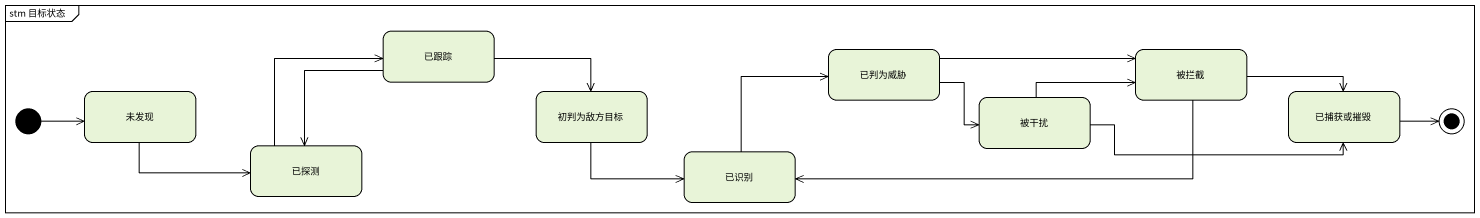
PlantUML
@startuml
mainframe stm 目标状态
hide empty description
state 已跟踪
state 已判为威胁
state 被拦截
state 未发现
state 初判为敌方目标
state 被干扰
state 已捕获或摧毁
state 已探测
state 已识别
[*] -right-> 未发现
已跟踪 -right-> 初判为敌方目标
已跟踪 --> 已探测
已判为威胁 -right-> 被拦截
已判为威胁 -right-> 被干扰
被拦截 -right-> 已捕获或摧毁
被拦截 -left-> 已识别
未发现 -right-> 已探测
初判为敌方目标 -right-> 已识别
被干扰 -right-> 被拦截
被干扰 -right-> 已捕获或摧毁
已探测 -up-> 已跟踪
已识别 -up-> 已判为威胁
已捕获或摧毁 -right-> [*]
@enduml
